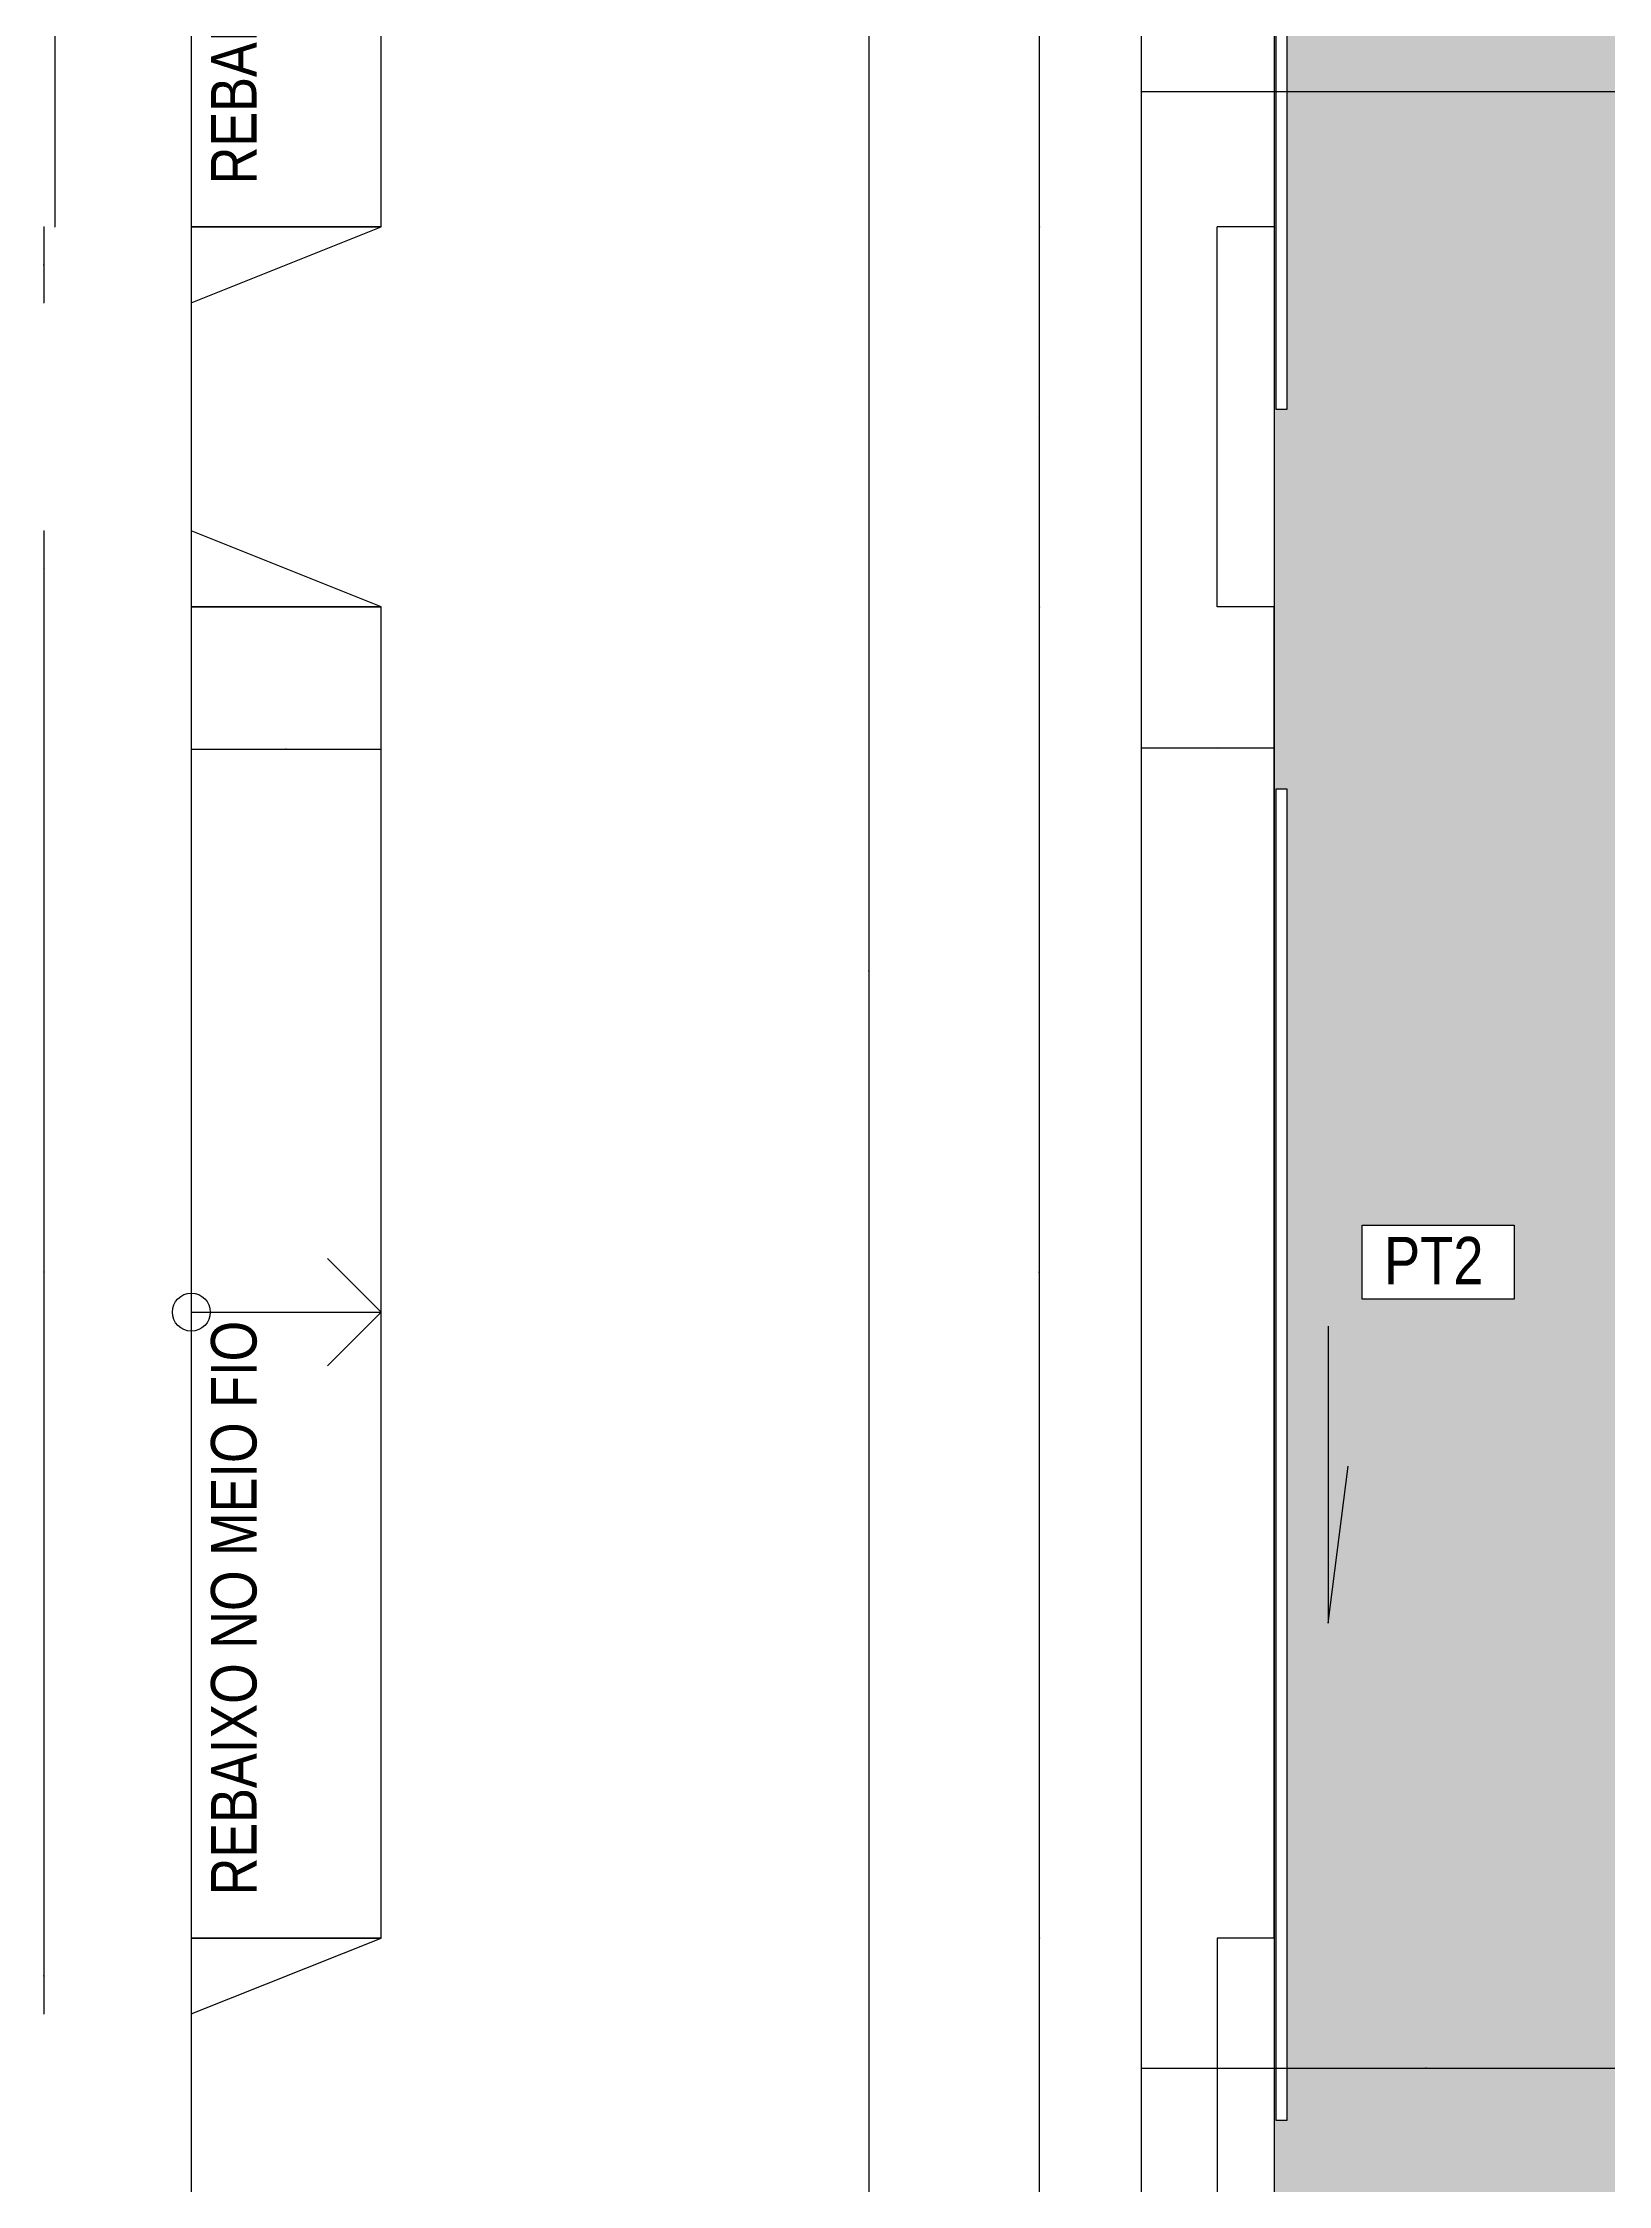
# Model space of a CAD drawing. Header units: millimetres. Extents: x -6300 to 1991, y -4770 to 4545.
# Drawn here: x -3009 to -2597, y 1157 to 1721 of the extents above; entities that cross this region are included whole.
import ezdxf
from ezdxf.enums import TextEntityAlignment as Align

# ---------------------------------------------------------------- set-up
doc = ezdxf.new("R2010")
doc.units = ezdxf.units.MM
doc.header["$LTSCALE"] = 20
doc.header["$MEASUREMENT"] = 0
doc.linetypes.add('CONTINU', pattern=[0])
doc.layers.get('0').update_dxf_attribs({"linetype": 'CONTINUOUS'})
doc.layers.get('DEFPOINTS').update_dxf_attribs({"linetype": 'CONTINUOUS'})
for name, color, linetype in [('COTA', 7, 'CONTINUOUS'), ('E-pen-m', 6, 'CONTINUOUS'), ('LAYER1', 7, 'CONTINUOUS'), ('LAYER7', 4, 'CONTINUOUS')]:
    doc.layers.add(name, color=color, linetype=linetype)
doc.layers.add('E-Pen-C', color=4, linetype='CONTINUOUS', lineweight=15)
doc.layers.add('E-Pen-G', color=3, linetype='CONTINUOUS', lineweight=30)
doc.styles.add('F2', font='ARIALN.TTF')
doc.dimstyles.new('DIMENSION-1', dxfattribs={"dimtxt": 0.145, "dimasz": 0.07, "dimexe": 1, "dimexo": 0, "dimgap": 0.12, "dimtad": 1, "dimzin": 7, "dimdsep": 46, "dimtxsty": 'F2', "dimblk1": 'TRACO', "dimblk2": 'TRACO', "dimsah": 1, "dimcen": 1, "dimse1": 1, "dimse2": 1, "dimclrd": 4, "dimclre": 256, "dimclrt": 4, "dimadec": 8, "dimazin": 0, "dimtfac": 1, "dimtix": 1, "dimtmove": 2, "dimatfit": 3, "dimldrblk": 'TRACO', "dimfxl": 1, "dimtolj": 1, "dimtzin": 0, "dimarcsym": 0})

# ---------------------------------------------------------------- blocks, each defined once
blk = doc.blocks.new('TRACO')
at = {"layer": 'E-Pen-C'}
for p, q in [((-1, 0), (1, 0)), ((0, 1), (0, -1))]:
    blk.add_line(p, q, dxfattribs=at)
at = {"layer": 'E-Pen-G'}
blk.add_line((-0.4, -0.4), (0.4, 0.4), dxfattribs=at)
blk = doc.blocks.new('*D1033')
at = {"color": 4, "lineweight": -2}
blk.add_line((-3008.51, 1592.79), (-3008.51, 1572.93), dxfattribs=at)
at = {"layer": 'DEFPOINTS', "color": 0}
for p in [(-2969.71, 1592.86), (-3008.51, 1572.86), (-2969.71, 1572.86)]:
    blk.add_point(p, dxfattribs=at)
at = {"color": 4, "lineweight": -2, "xscale": 0.07, "yscale": 0.07, "zscale": 0.07}
for p, rotation in [((-3008.51, 1592.86), 90), ((-3008.51, 1572.86), 270)]:
    blk.add_blockref('TRACO', p, dxfattribs=dict(at, rotation=rotation))
at = {"color": 4, "insert": (-3008.7, 1582.86), "char_height": 0.14, "attachment_point": 5, "rotation": 90, "style": 'F2'}
blk.add_mtext('\\A1;20.00', dxfattribs=at)
blk = doc.blocks.new('*D1034')
at = {"color": 4, "lineweight": -2}
blk.add_line((-3008.51, 1572.79), (-3008.51, 1222.57), dxfattribs=at)
at = {"layer": 'DEFPOINTS', "color": 0}
for p in [(-2969.71, 1572.86), (-3008.51, 1222.5), (-2969.71, 1222.5)]:
    blk.add_point(p, dxfattribs=at)
at = {"color": 4, "lineweight": -2, "xscale": 0.07, "yscale": 0.07, "zscale": 0.07}
for p, rotation in [((-3008.51, 1572.86), 90), ((-3008.51, 1222.5), 270)]:
    blk.add_blockref('TRACO', p, dxfattribs=dict(at, rotation=rotation))
at = {"color": 4, "insert": (-3008.7, 1397.68), "char_height": 0.14, "attachment_point": 5, "rotation": 90, "style": 'F2'}
blk.add_mtext('\\A1;350.37', dxfattribs=at)
blk = doc.blocks.new('*D1035')
at = {"color": 4, "lineweight": -2}
blk.add_line((-3008.51, 1222.43), (-3008.51, 1202.57), dxfattribs=at)
at = {"layer": 'DEFPOINTS', "color": 0}
for p in [(-2969.71, 1222.5), (-3008.51, 1202.5), (-2969.71, 1202.5)]:
    blk.add_point(p, dxfattribs=at)
at = {"color": 4, "lineweight": -2, "xscale": 0.07, "yscale": 0.07, "zscale": 0.07}
for p, rotation in [((-3008.51, 1222.5), 90), ((-3008.51, 1202.5), 270)]:
    blk.add_blockref('TRACO', p, dxfattribs=dict(at, rotation=rotation))
at = {"color": 4, "insert": (-3008.7, 1212.5), "char_height": 0.14, "attachment_point": 5, "rotation": 90, "style": 'F2'}
blk.add_mtext('\\A1;20.00', dxfattribs=at)
blk = doc.blocks.new('*D1036')
at = {"color": 4, "lineweight": -2}
blk.add_line((-2969.64, 1535.39), (-2919.78, 1535.39), dxfattribs=at)
at = {"layer": 'DEFPOINTS', "color": 0}
for p in [(-2969.71, 1572.86), (-2919.71, 1572.86), (-2919.71, 1535.39)]:
    blk.add_point(p, dxfattribs=at)
at = {"color": 4, "lineweight": -2, "xscale": 0.07, "yscale": 0.07, "zscale": 0.07, "rotation": 180}
blk.add_blockref('TRACO', (-2969.71, 1535.39), dxfattribs=at)
at = {"color": 4, "lineweight": -2, "xscale": 0.07, "yscale": 0.07, "zscale": 0.07}
blk.add_blockref('TRACO', (-2919.71, 1535.39), dxfattribs=at)
at = {"color": 4, "insert": (-2944.71, 1535.58), "char_height": 0.14, "attachment_point": 5, "style": 'F2'}
blk.add_mtext('\\A1;50.00', dxfattribs=at)
blk = doc.blocks.new('*D1038')
at = {"color": 4, "lineweight": -2}
blk.add_line((-3005.61, 1972.79), (-3005.61, 1672.93), dxfattribs=at)
at = {"layer": 'DEFPOINTS', "color": 0}
for p in [(-2969.71, 1972.86), (-3005.61, 1672.86), (-2969.71, 1672.86)]:
    blk.add_point(p, dxfattribs=at)
at = {"color": 4, "lineweight": -2, "xscale": 0.07, "yscale": 0.07, "zscale": 0.07}
for p, rotation in [((-3005.61, 1972.86), 90), ((-3005.61, 1672.86), 270)]:
    blk.add_blockref('TRACO', p, dxfattribs=dict(at, rotation=rotation))
at = {"color": 4, "insert": (-3005.8, 1822.86), "char_height": 0.14, "attachment_point": 5, "rotation": 90, "style": 'F2'}
blk.add_mtext('\\A1;300.00', dxfattribs=at)
blk = doc.blocks.new('*D1039')
at = {"color": 4, "lineweight": -2}
blk.add_line((-3008.51, 1672.79), (-3008.51, 1652.93), dxfattribs=at)
at = {"layer": 'DEFPOINTS', "color": 0}
for p in [(-2969.71, 1672.86), (-3008.51, 1652.86), (-2969.71, 1652.86)]:
    blk.add_point(p, dxfattribs=at)
at = {"color": 4, "lineweight": -2, "xscale": 0.07, "yscale": 0.07, "zscale": 0.07}
for p, rotation in [((-3008.51, 1672.86), 90), ((-3008.51, 1652.86), 270)]:
    blk.add_blockref('TRACO', p, dxfattribs=dict(at, rotation=rotation))
at = {"color": 4, "insert": (-3008.7, 1662.86), "char_height": 0.14, "attachment_point": 5, "rotation": 90, "style": 'F2'}
blk.add_mtext('\\A1;20.00', dxfattribs=at)
blk = doc.blocks.new('*D1050')
at = {"layer": 'COTA', "color": 4, "linetype": 'Continuous', "lineweight": -2}
blk.add_line((-2569.79, 1708.41), (-2719.64, 1708.41), dxfattribs=at)
at = {"layer": 'DEFPOINTS', "color": 0, "linetype": 'Continuous'}
for p in [(-2719.71, 1708.41), (-2569.72, 1677.02), (-2719.71, 1672.07, -179.76)]:
    blk.add_point(p, dxfattribs=at)
at = {"layer": 'COTA', "color": 4, "linetype": 'Continuous', "lineweight": -2, "xscale": 0.07, "yscale": 0.07, "zscale": 0.07, "rotation": 180}
blk.add_blockref('TRACO', (-2719.71, 1708.41), dxfattribs=at)
at = {"layer": 'COTA', "color": 4, "linetype": 'Continuous', "lineweight": -2, "xscale": 0.07, "yscale": 0.07, "zscale": 0.07}
blk.add_blockref('TRACO', (-2569.72, 1708.41), dxfattribs=at)
at = {"layer": 'COTA', "color": 4, "linetype": 'Continuous', "insert": (-2644.71, 1708.6), "char_height": 0.145, "attachment_point": 5, "style": 'F2'}
blk.add_mtext('\\A1;149.99', dxfattribs=at)
blk = doc.blocks.new('*D909')
at = {"layer": 'COTA', "color": 4, "linetype": 'Continuous', "lineweight": -2}
blk.add_line((-2746.43, 1079.57), (-2746.43, 1222.43), dxfattribs=at)
at = {"layer": 'DEFPOINTS', "color": 0, "linetype": 'Continuous'}
for p in [(-2746.43, 1222.5), (-2699.71, 1222.5, -134.39), (-2699.71, 1079.5, -134.39)]:
    blk.add_point(p, dxfattribs=at)
at = {"layer": 'COTA', "color": 4, "linetype": 'Continuous', "lineweight": -2, "xscale": 0.07, "yscale": 0.07, "zscale": 0.07}
for p, rotation in [((-2746.43, 1222.5), 90), ((-2746.43, 1079.5), 270)]:
    blk.add_blockref('TRACO', p, dxfattribs=dict(at, rotation=rotation))
at = {"layer": 'COTA', "color": 4, "linetype": 'Continuous', "insert": (-2746.63, 1151), "char_height": 0.145, "attachment_point": 5, "rotation": 90, "style": 'F2'}
blk.add_mtext('\\A1;143.00', dxfattribs=at)
blk = doc.blocks.new('*D910')
at = {"layer": 'COTA', "color": 4, "linetype": 'Continuous', "lineweight": -2}
blk.add_line((-2746.43, 1222.57), (-2746.43, 1572.79), dxfattribs=at)
at = {"layer": 'DEFPOINTS', "color": 0, "linetype": 'Continuous'}
for p in [(-2746.43, 1572.86), (-2699.71, 1572.86, -132.68), (-2699.71, 1222.5, -134.39)]:
    blk.add_point(p, dxfattribs=at)
at = {"layer": 'COTA', "color": 4, "linetype": 'Continuous', "lineweight": -2, "xscale": 0.07, "yscale": 0.07, "zscale": 0.07}
for p, rotation in [((-2746.43, 1572.86), 90), ((-2746.43, 1222.5), 270)]:
    blk.add_blockref('TRACO', p, dxfattribs=dict(at, rotation=rotation))
at = {"layer": 'COTA', "color": 4, "linetype": 'Continuous', "insert": (-2746.63, 1397.68), "char_height": 0.145, "attachment_point": 5, "rotation": 90, "style": 'F2'}
blk.add_mtext('\\A1;350.37', dxfattribs=at)
blk = doc.blocks.new('*D911')
at = {"layer": 'COTA', "color": 4, "linetype": 'Continuous', "lineweight": -2}
blk.add_line((-2746.43, 1572.93), (-2746.43, 1672.79), dxfattribs=at)
at = {"layer": 'DEFPOINTS', "color": 0, "linetype": 'Continuous'}
for p in [(-2746.43, 1672.86), (-2692.21, 1672.86, -132.68), (-2699.71, 1572.86, -132.68)]:
    blk.add_point(p, dxfattribs=at)
at = {"layer": 'COTA', "color": 4, "linetype": 'Continuous', "lineweight": -2, "xscale": 0.07, "yscale": 0.07, "zscale": 0.07}
for p, rotation in [((-2746.43, 1672.86), 90), ((-2746.43, 1572.86), 270)]:
    blk.add_blockref('TRACO', p, dxfattribs=dict(at, rotation=rotation))
at = {"layer": 'COTA', "color": 4, "linetype": 'Continuous', "insert": (-2746.63, 1622.86), "char_height": 0.145, "attachment_point": 5, "rotation": 90, "style": 'F2'}
blk.add_mtext('\\A1;100.00', dxfattribs=at)
blk = doc.blocks.new('*D912')
at = {"layer": 'COTA', "color": 4, "linetype": 'Continuous', "lineweight": -2}
blk.add_line((-2746.43, 1672.93), (-2746.43, 1972.79), dxfattribs=at)
at = {"layer": 'DEFPOINTS', "color": 0, "linetype": 'Continuous'}
for p in [(-2746.43, 1972.86), (-2719.71, 1972.86, -103.95), (-2692.21, 1672.86, -132.68)]:
    blk.add_point(p, dxfattribs=at)
at = {"layer": 'COTA', "color": 4, "linetype": 'Continuous', "lineweight": -2, "xscale": 0.07, "yscale": 0.07, "zscale": 0.07}
for p, rotation in [((-2746.43, 1972.86), 90), ((-2746.43, 1672.86), 270)]:
    blk.add_blockref('TRACO', p, dxfattribs=dict(at, rotation=rotation))
at = {"layer": 'COTA', "color": 4, "linetype": 'Continuous', "insert": (-2746.63, 1822.86), "char_height": 0.145, "attachment_point": 5, "rotation": 90, "style": 'F2'}
blk.add_mtext('\\A1;300.00', dxfattribs=at)
blk = doc.blocks.new('*D916')
at = {"layer": 'COTA', "color": 4, "linetype": 'Continuous', "lineweight": -2}
blk.add_line((-2791.36, 2527.02), (-2791.36, 427.16), dxfattribs=at)
at = {"layer": 'DEFPOINTS', "color": 0, "linetype": 'Continuous'}
for p in [(-2719.71, 2527.09, -182.96), (-2791.36, 427.09), (-2719.71, 427.09, -182.96)]:
    blk.add_point(p, dxfattribs=at)
at = {"layer": 'COTA', "color": 4, "linetype": 'Continuous', "lineweight": -2, "xscale": 0.07, "yscale": 0.07, "zscale": 0.07}
for p, rotation in [((-2791.36, 2527.09), 90), ((-2791.36, 427.09), 270)]:
    blk.add_blockref('TRACO', p, dxfattribs=dict(at, rotation=rotation))
at = {"layer": 'COTA', "color": 4, "linetype": 'Continuous', "insert": (-2791.55, 1477.09), "char_height": 0.145, "attachment_point": 5, "rotation": 90, "style": 'F2'}
blk.add_mtext('\\A1;2100.00', dxfattribs=at)
blk = doc.blocks.new('*D1001')
at = {"layer": 'COTA', "color": 4, "linetype": 'Continuous', "lineweight": -2}
blk.add_line((-2719.64, 1188.23), (-2569.78, 1188.23), dxfattribs=at)
at = {"layer": 'DEFPOINTS', "color": 0, "linetype": 'Continuous'}
for p in [(-2569.71, 1188.23), (-2719.71, 1181.81, 38), (-2569.71, 1181.82)]:
    blk.add_point(p, dxfattribs=at)
at = {"layer": 'COTA', "color": 4, "linetype": 'Continuous', "lineweight": -2, "xscale": 0.07, "yscale": 0.07, "zscale": 0.07, "rotation": 180}
blk.add_blockref('TRACO', (-2719.71, 1188.23), dxfattribs=at)
at = {"layer": 'COTA', "color": 4, "linetype": 'Continuous', "lineweight": -2, "xscale": 0.07, "yscale": 0.07, "zscale": 0.07}
blk.add_blockref('TRACO', (-2569.71, 1188.23), dxfattribs=at)
at = {"layer": 'COTA', "color": 4, "linetype": 'Continuous', "insert": (-2644.71, 1188.43), "char_height": 0.145, "attachment_point": 5, "style": 'F2'}
blk.add_mtext('\\A1;150.00', dxfattribs=at)
blk = doc.blocks.new('*D1002')
at = {"layer": 'COTA', "color": 4, "linetype": 'Continuous', "lineweight": -2}
blk.add_line((-2684.78, 1535.64), (-2699.64, 1535.64), dxfattribs=at)
at = {"layer": 'DEFPOINTS', "color": 0, "linetype": 'Continuous'}
for p in [(-2699.71, 1572.86, 10.2), (-2684.71, 1572.86, 10.2), (-2699.71, 1535.64)]:
    blk.add_point(p, dxfattribs=at)
at = {"layer": 'COTA', "color": 4, "linetype": 'Continuous', "lineweight": -2, "xscale": 0.07, "yscale": 0.07, "zscale": 0.07, "rotation": 180}
blk.add_blockref('TRACO', (-2699.71, 1535.64), dxfattribs=at)
at = {"layer": 'COTA', "color": 4, "linetype": 'Continuous', "lineweight": -2, "xscale": 0.07, "yscale": 0.07, "zscale": 0.07}
blk.add_blockref('TRACO', (-2684.71, 1535.64), dxfattribs=at)
at = {"layer": 'COTA', "color": 4, "linetype": 'Continuous', "insert": (-2692.21, 1535.83), "char_height": 0.145, "attachment_point": 5, "style": 'F2'}
blk.add_mtext('\\A1;15.00', dxfattribs=at)
blk = doc.blocks.new('*D1003')
at = {"layer": 'COTA', "color": 4, "linetype": 'Continuous', "lineweight": -2}
blk.add_line((-2699.78, 1535.64), (-2719.64, 1535.64), dxfattribs=at)
at = {"layer": 'DEFPOINTS', "color": 0, "linetype": 'Continuous'}
for p in [(-2719.71, 1590.53, 8.99), (-2699.71, 1572.86, 10.2), (-2719.71, 1535.64)]:
    blk.add_point(p, dxfattribs=at)
at = {"layer": 'COTA', "color": 4, "linetype": 'Continuous', "lineweight": -2, "xscale": 0.07, "yscale": 0.07, "zscale": 0.07, "rotation": 180}
blk.add_blockref('TRACO', (-2719.71, 1535.64), dxfattribs=at)
at = {"layer": 'COTA', "color": 4, "linetype": 'Continuous', "lineweight": -2, "xscale": 0.07, "yscale": 0.07, "zscale": 0.07}
blk.add_blockref('TRACO', (-2699.71, 1535.64), dxfattribs=at)
at = {"layer": 'COTA', "color": 4, "linetype": 'Continuous', "insert": (-2709.71, 1535.83), "char_height": 0.145, "attachment_point": 5, "style": 'F2'}
blk.add_mtext('\\A1;20.00', dxfattribs=at)

msp = doc.modelspace()

# ---------------------------------------------------------------- hatches: boundary and pattern name
at = {"layer": 'COTA', "linetype": 'Continuous'}
h = msp.add_hatch(dxfattribs=at)
h.set_pattern_fill('PATIO3', color=8, scale=60, style=0, pattern_type=2)
h.set_pattern_definition([(243.4349, (-158282.17, -2256.25), (60.0000786, 59.9999495), [20.1246, -114.03948]), (153.4349, (-158270.17, -2262.25), (59.9999495, -60.0000786), [13.41642, -120.74766]), (153.4349, (-158255.17, -2262.25), (59.9999495, -60.0000786), [13.41642, -120.74766]), (243.4349, (-158267.17, -2256.25), (60.0000786, 59.9999495), [6.70818, -127.4559]), (153.4349, (-158240.17, -2262.25), (59.9999495, -60.0000786), [13.41642, -120.74766]), (243.4349, (-158252.17, -2256.25), (60.0000786, 59.9999495), [13.41642, -120.74766]), (158.1986, (-158234.171, -2257.45), (-180.0000164, 59.9999946), [3.23112, -319.87878]), (243.4349, (-158237.17, -2256.25), (60.0000786, 59.9999495), [6.70818, -127.4559]), (154.9831, (-158234.171, -2272.4496), (-779.99997481, 360.000110015), [9.93174, -983.24496]), (63.4349, (-158252.17, -2286.25), (-60.0000786, -59.9999495), [20.1246, -114.03948]), (153.4349, (-158246.17, -2274.25), (59.9999495, -60.0000786), [13.41642, -120.74766]), (63.4349, (-158267.17, -2286.25), (-60.0000786, -59.9999495), [6.70818, -127.4559]), (153.4349, (-158261.17, -2274.25), (59.9999495, -60.0000786), [13.41642, -120.74766]), (153.4349, (-158276.17, -2274.25), (59.9999495, -60.0000786), [13.41642, -120.74766]), (63.4349, (-158282.17, -2286.25), (-60.0000786, -59.9999495), [20.1246, -114.03948]), (63.4349, (-158243.17, -2298.25), (-60.0000786, -59.9999495), [20.1246, -114.03948]), (153.4349, (-158237.17, -2286.25), (59.9999495, -60.0000786), [13.41642, -120.74766]), (153.4349, (-158252.17, -2286.25), (59.9999495, -60.0000786), [13.41642, -120.74766]), (63.4349, (-158273.17, -2298.25), (-60.0000786, -59.9999495), [13.41642, -120.74766]), (153.4349, (-158267.17, -2286.25), (59.9999495, -60.0000786), [13.41642, -120.74766]), (153.4349, (-158282.17, -2286.25), (59.9999495, -60.0000786), [13.41642, -120.74766]), (63.4349, (-158294.17, -2310.25), (-60.0000786, -59.9999495), [20.1246, -114.03948]), (153.4349, (-158234.17, -2295.25), (59.9999495, -60.0000786), [6.70818, -127.4559]), (153.4349, (-158243.17, -2298.25), (59.9999495, -60.0000786), [13.41642, -120.74766]), (153.4349, (-158258.17, -2298.25), (59.9999495, -60.0000786), [13.41642, -120.74766]), (153.4349, (-158273.17, -2298.25), (59.9999495, -60.0000786), [13.41642, -120.74766]), (153.4349, (-158288.17, -2298.25), (59.9999495, -60.0000786), [6.70818, -127.4559]), (153.4349, (-158234.17, -2310.25), (59.9999495, -60.0000786), [13.41642, -120.74766]), (63.4349, (-158252.17, -2316.25), (-60.0000786, -59.9999495), [13.41642, -120.74766]), (153.4349, (-158249.17, -2310.25), (59.9999495, -60.0000786), [13.41642, -120.74766]), (243.4349, (-158276.17, -2304.25), (60.0000786, 59.9999495), [13.41642, -120.74766]), (153.4349, (-158264.17, -2310.25), (59.9999495, -60.0000786), [13.41642, -120.74766]), (153.4349, (-158279.17, -2310.25), (59.9999495, -60.0000786), [13.41642, -120.74766]), (154.9831, (-158285.171, -2262.2496), (-779.99997481, 360.000110015), [9.93174, -983.24496]), (158.1986, (-158291.171, -2274.25), (-180.0000164, 59.9999946), [3.23112, -319.87878]), (243.4349, (-158255.17, -2292.25), (60.0000786, 59.9999495), [20.1246, -114.03948]), (63.4349, (-158261.17, -2274.25), (-60.0000786, -59.9999495), [6.70818, -127.4559])])
h.paths.add_polyline_path([(-2684.708, 1102.092), (-2569.31, 1101.985), (-2569.708, 1102.092), (-2569.718, 1677.02), (-1149.708, 1677.02), (-1149.708, 1792.092), (-1149.708, 2162.092), (-1513.283, 2162.092), (-1516.936, 2122.092), (-1527.283, 2085.775), (-1547.63, 2054.921), (-1580.967, 2021.672), (-1616.68, 2001.062), (-1653.909, 1990.062), (-1676.688, 1987.862), (-2684.708, 1987.862)])
h.paths.add_polyline_path([(-1778.299, 1778.429), (-1730.365, 1750.841), (-1492.577, 1756.207), (-1372.476, 1759.002), (-1336.859, 1769.308), (-1324.644, 1838.184), (-1325.813, 1885.485), (-1336.112, 1917.891), (-1347.614, 1935.217), (-1426.348, 1943.526), (-1653.57, 1946.435), (-1719.591, 1942.887), (-1781.491, 1928.754), (-1785.903, 1894.964), (-1785.833, 1795.787), (-1781.029, 1779.006)], flags=16)
h.paths.add_polyline_path([(-2014.328, 1810.448), (-2014.328, 1814.18), (-2015.756, 1813.896), (-2016.967, 1813.087)], flags=24)
h.paths.add_polyline_path([(-2014.328, 1810.448), (-2016.967, 1813.087), (-2017.776, 1811.876), (-2018.061, 1810.448)], flags=24)
h.paths.add_polyline_path([(-2014.328, 1810.448), (-2010.596, 1810.448), (-2010.88, 1809.019), (-2011.689, 1807.809)], flags=24)
h.paths.add_polyline_path([(-2014.328, 1810.448), (-2011.689, 1807.809), (-2012.9, 1806.999), (-2014.328, 1806.715)], flags=24)
edge = h.paths.add_edge_path(flags=16)
edge.add_line((-2014.328, 1802.983), (-2014.328, 1817.913))
edge = h.paths.add_edge_path(flags=16)
edge.add_arc((-2014.328, 1810.448), 3.732, 0, 360)
edge = h.paths.add_edge_path(flags=16)
edge.add_line((-2021.793, 1810.448), (-1986.681, 1810.448))
h.paths.add_polyline_path([(-2011.361, 1809.559), (-1979.24, 1809.559), (-1979.24, 1827.587), (-2011.361, 1827.587)], flags=24)
h.paths.add_polyline_path([(-2048.842, 1847.862), (-1941.943, 1847.862), (-1941.943, 1870.493), (-2048.842, 1870.493)], flags=24)
h.paths.add_polyline_path([(-2029.499, 1826.797), (-1961.286, 1826.797), (-1961.286, 1846.512), (-2029.499, 1846.512)], flags=24)
h.paths.add_polyline_path([(-2582.402, 1778.433), (-2534.468, 1750.844), (-2296.68, 1756.211), (-2176.579, 1759.005), (-2140.962, 1769.311), (-2128.748, 1838.187), (-2129.916, 1885.488), (-2140.215, 1917.894), (-2151.717, 1935.22), (-2230.452, 1943.529), (-2457.673, 1946.438), (-2523.695, 1942.891), (-2585.594, 1928.758), (-2590.007, 1894.967), (-2589.936, 1795.79), (-2585.132, 1779.009)], flags=16)
h.paths.add_polyline_path([(-2661.5, 1826.498), (-2621.471, 1826.498), (-2621.471, 1807.031), (-2661.5, 1807.031)], flags=16)
h.paths.add_polyline_path([(-2681.202, 1624.916), (-2681.202, 1924.916), (-2684.202, 1924.916), (-2684.202, 1624.916)], flags=16)
h.paths.add_polyline_path([(-2681.202, 1174.551), (-2681.202, 1524.916), (-2684.202, 1524.916), (-2684.202, 1174.551)], flags=16)
h.paths.add_polyline_path([(-2661.5, 1410.113), (-2621.471, 1410.113), (-2621.471, 1390.647), (-2661.5, 1390.647)], flags=16)
h.paths.add_polyline_path([(-2039.604, 1766.94), (-1931.699, 1766.94), (-1931.699, 1787.383), (-2039.604, 1787.383)], flags=24)
h.paths.add_polyline_path([(-2052.038, 1783.721), (-1906.714, 1783.721), (-1906.714, 1800.043), (-2052.038, 1800.043)], flags=24)
h.paths.add_polyline_path([(-1904.932, 1708.452), (-1904.351, 1708.452), (-1904.351, 1708.754), (-1904.932, 1708.754)], flags=24)
h.paths.add_polyline_path([(-1853.634, 1832.344), (-1853.634, 1832.924), (-1853.936, 1832.924), (-1853.936, 1832.344)], flags=24)
h.paths.add_polyline_path([(-2244.992, 1708.452), (-2244.411, 1708.452), (-2244.411, 1708.754), (-2244.992, 1708.754)], flags=24)
h.paths.add_polyline_path([(-2059.95, 1708.452), (-2059.462, 1708.452), (-2059.462, 1708.754), (-2059.95, 1708.754)], flags=24)
h.paths.add_polyline_path([(-1749.82, 1708.452), (-1749.332, 1708.452), (-1749.332, 1708.754), (-1749.82, 1708.754)], flags=24)
h.paths.add_polyline_path([(-1597.42, 1708.452), (-1596.839, 1708.452), (-1596.839, 1708.754), (-1597.42, 1708.754)], flags=24)
h.paths.add_polyline_path([(-1444.927, 1708.452), (-1444.438, 1708.452), (-1444.438, 1708.754), (-1444.927, 1708.754)], flags=24)
h.paths.add_polyline_path([(-1292.485, 1708.452), (-1291.904, 1708.452), (-1291.904, 1708.754), (-1292.485, 1708.754)], flags=24)
h.paths.add_polyline_path([(-1203.184, 1734.297), (-1203.184, 1734.877), (-1203.486, 1734.877), (-1203.486, 1734.297)], flags=24)
h.paths.add_polyline_path([(-2645.009, 1708.452), (-2644.428, 1708.452), (-2644.428, 1708.754), (-2645.009, 1708.754)], flags=24)
h.paths.add_polyline_path([(-2520.014, 1708.452), (-2519.433, 1708.452), (-2519.433, 1708.754), (-2520.014, 1708.754)], flags=24)
h.paths.add_polyline_path([(-2444.963, 1708.452), (-2444.474, 1708.452), (-2444.474, 1708.754), (-2444.963, 1708.754)], flags=24)
h.paths.add_polyline_path([(-1163.562, 2085.822), (-1163.002, 2085.822), (-1163.002, 2086.113), (-1163.562, 2086.113)], flags=24)
h.paths.add_polyline_path([(-1280.185, 2085.822), (-1279.714, 2085.822), (-1279.714, 2086.113), (-1280.185, 2086.113)], flags=24)
h.paths.add_polyline_path([(-1389.402, 2085.822), (-1388.841, 2085.822), (-1388.841, 2086.113), (-1389.402, 2086.113)], flags=24)
h.paths.add_polyline_path([(-1498.518, 2085.822), (-1498.047, 2085.822), (-1498.047, 2086.113), (-1498.518, 2086.113)], flags=24)
h.paths.add_polyline_path([(-1275.216, 2120.576), (-1097.316, 2120.576), (-1097.316, 2147.797), (-1275.216, 2147.797)], flags=9)
h.paths.add_polyline_path([(-2587.139, 1389.302), (-2587.139, 1389.883), (-2587.441, 1389.883), (-2587.441, 1389.302)], flags=24)

# ---------------------------------------------------------------- linework, layer by layer
at = {"color": 7, "linetype": 'CONTINU'}
msp.add_line((-2969.708, 1387.241, -23.457), (-2919.708, 1387.241), dxfattribs=at)
at = {"color": 7, "elevation": 2.732}
msp.add_lwpolyline([(-2681.202, 1624.916), (-2681.202, 1924.916), (-2684.202, 1924.916), (-2684.202, 1624.916)], close=True, dxfattribs=at)
at = {"color": 7}
msp.add_lwpolyline([(-2681.202, 1174.551), (-2681.202, 1524.916), (-2684.202, 1524.916), (-2684.202, 1174.551)], close=True, dxfattribs=at)
at = {"color": 6}
msp.add_lwpolyline([(-2661.5, 1410.113), (-2621.471, 1410.113), (-2621.471, 1390.647), (-2661.5, 1390.647)], close=True, dxfattribs=at)
at = {"color": 7}
msp.add_lwpolyline([(-2670.484, 1383.542), (-2670.484, 1305.324), (-2665.194, 1346.66)], dxfattribs=at)
msp.add_circle((-2969.708, 1387.241, -23.457), 4.989, dxfattribs=at)
at = {"layer": 'COTA', "color": 8, "linetype": 'Continuous'}
msp.add_line((-2684.708, 1972.862, 50.276), (-2684.708, 1672.862, 50.276), dxfattribs=at)
at = {"layer": 'COTA', "color": 5, "linetype": 'Continuous'}
for p, q in [((-2684.708, 1672.862, 50.276), (-2699.708, 1672.862, 50.276)), ((-2684.708, 1672.862, 50.276), (-2684.708, 1572.862, 10.201)), ((-2684.708, 1572.862, 50.276), (-2699.708, 1572.862, 50.276)), ((-2684.708, 1222.497, 48.576), (-2699.708, 1222.497, 48.576)), ((-2699.708, 1222.497), (-2699.708, 1079.497)), ((-2684.708, 1222.497), (-2684.708, 1079.497, 48.576))]:
    msp.add_line(p, q, dxfattribs=at)
at = {"layer": 'COTA', "color": 8, "linetype": 'Continuous'}
msp.add_lwpolyline([(-2684.708, 1102.092), (-2569.31, 1101.985), (-2569.708, 1102.092), (-2569.718, 1677.02), (-1149.708, 1677.02), (-1149.708, 1792.092), (-1149.708, 2162.092), (-1513.283, 2162.092), (-1516.936, 2122.092), (-1527.283, 2085.775), (-1547.63, 2054.921), (-1580.967, 2021.672), (-1616.68, 2001.062), (-1653.909, 1990.062), (-1676.688, 1987.862), (-2684.708, 1987.862), (-2684.708, 1102.092)], dxfattribs=at)
at = {"layer": 'E-pen-m', "color": 7}
for q in [(-2933.85, 1401.383), (-2933.85, 1373.099)]:
    msp.add_line((-2919.708, 1387.241), q, dxfattribs=at)
at = {"layer": 'LAYER7', "color": 8, "linetype": 'Continuous'}
for p, q in [((-2969.708, 2527.092), (-2969.708, 427.092)), ((-2719.708, 1972.862, -18.145), (-2719.708, 979.497, 52.365)), ((-2684.708, 1222.497), (-2684.708, 1572.862, 10.201))]:
    msp.add_line(p, q, dxfattribs=at)
at = {"layer": 'LAYER7', "color": 5, "linetype": 'Continuous'}
msp.add_line((-2699.708, 1572.862, 10.201), (-2699.708, 1672.862, 12.934), dxfattribs=at)
at = {"layer": 'LAYER7', "color": 8, "linetype": 'Continuous'}
for points in [[(-2969.708, 1652.862), (-2919.708, 1672.862), (-2969.708, 1672.862), (-2919.708, 1672.862), (-2919.708, 1972.862), (-2969.708, 1972.862), (-2919.708, 1972.862), (-2969.708, 1992.862)], [(-2969.708, 1202.497), (-2919.708, 1222.497), (-2969.708, 1222.497), (-2919.708, 1222.497), (-2919.708, 1572.862), (-2969.708, 1572.862), (-2919.708, 1572.862), (-2969.708, 1592.862)]]:
    msp.add_lwpolyline(points, dxfattribs=at)

# ---------------------------------------------------------------- texts
at = {"color": 4, "style": 'F2'}
for p in [(-2952.54, 1684.077), (-2952.54, 1233.711)]:
    msp.add_text('REBAIXO NO MEIO FIO', height=12, rotation=90, dxfattribs=at).set_placement(p)
at = {"layer": 'LAYER1', "color": 6, "linetype": 'Continuous', "style": 'F2'}
msp.add_text('PT2', height=12.4603, dxfattribs=at).set_placement((-2655.746, 1407.035), align=Align.TOP_LEFT)

# ---------------------------------------------------------------- dimensions: what is measured, and where the dimension line sits
at = {"color": 8}
for base, p1, p2, picture, middle in [((-3005.613, 1672.862), (-2969.708, 1972.862), (-2969.708, 1672.862), '*D1038', (-3005.804, 1822.862)), ((-3008.508, 1652.862), (-2969.708, 1672.862), (-2969.708, 1652.862), '*D1039', (-3008.7, 1662.862)), ((-3008.508, 1572.862), (-2969.708, 1592.862), (-2969.708, 1572.862), '*D1033', (-3008.7, 1582.862)), ((-3008.5083, 1222.4967), (-2969.7078, 1572.862), (-2969.7078, 1222.4967), '*D1034', (-3008.6998, 1397.6793)), ((-3008.508, 1202.497), (-2969.708, 1222.497), (-2969.708, 1202.497), '*D1035', (-3008.7, 1212.497))]:
    dim = msp.add_linear_dim(base=base, p1=p1, p2=p2, angle=270, dimstyle='DIMENSION-1', override={"dimtxt": 0.14, "dimfxl": 0.5, "dimfxlon": 1}, dxfattribs=at)
    dim.commit()
    dim.dimension.update_dxf_attribs({"geometry": picture, "text_midpoint": middle})
dim = msp.add_linear_dim(base=(-2919.708, 1535.386), p1=(-2969.708, 1572.862), p2=(-2919.708, 1572.862), dimstyle='DIMENSION-1', override={"dimtxt": 0.14, "dimfxl": 0.5, "dimfxlon": 1}, dxfattribs=at)
dim.commit()
dim.dimension.update_dxf_attribs({"geometry": '*D1036', "text_midpoint": (-2944.708, 1535.578)})
at = {"layer": 'COTA', "color": 7, "linetype": 'Continuous'}
for base, p1, p2, picture, middle in [((-2791.358, 427.092, 182.961), (-2719.708, 2527.092), (-2719.708, 427.092), '*D916', (-2791.552, 1477.092, 182.961)), ((-2746.433, 1972.862, 182.961), (-2692.208, 1672.862, 50.276), (-2719.708, 1972.862, 79.007), '*D912', (-2746.627, 1822.862, 182.961)), ((-2746.433, 1672.862, 182.961), (-2699.708, 1572.862, 50.276), (-2692.208, 1672.862, 50.276), '*D911', (-2746.627, 1622.862, 182.961)), ((-2746.4334, 1572.862, 182.9611), (-2699.7078, 1222.4967, 48.5757), (-2699.7078, 1572.862, 50.2762), '*D910', (-2746.6274, 1397.6793, 182.9611)), ((-2746.433, 1222.497, 182.961), (-2699.708, 1079.497, 48.576), (-2699.708, 1222.497, 48.576), '*D909', (-2746.627, 1150.997, 182.961))]:
    dim = msp.add_linear_dim(base=base, p1=p1, p2=p2, angle=90, dimstyle='DIMENSION-1', override={"dimfxl": 0.06}, dxfattribs=at)
    dim.commit()
    dim.dimension.update_dxf_attribs({"geometry": picture, "text_midpoint": middle})
for base, p1, p2, override, picture, middle in [((-2719.708, 1708.408, 182.961), (-2569.718, 1677.02, 182.961), (-2719.708, 1672.072, 3.205), {"dimfxl": 0.06}, '*D1050', (-2644.713, 1708.602, 182.961)), ((-2719.708, 1535.64), (-2699.708, 1572.862, 10.201), (-2719.708, 1590.528, 8.993), {"dimadec": 0, "dimfxl": 0.06}, '*D1003', (-2709.708, 1535.834)), ((-2699.708, 1535.64), (-2684.708, 1572.862, 10.201), (-2699.708, 1572.862, 10.201), {"dimadec": 0, "dimfxl": 0.06}, '*D1002', (-2692.208, 1535.834)), ((-2569.709, 1188.232), (-2719.708, 1181.813, 38.004), (-2569.709, 1181.816), {"dimadec": 0, "dimfxl": 0.06}, '*D1001', (-2644.709, 1188.426))]:
    dim = msp.add_linear_dim(base=base, p1=p1, p2=p2, dimstyle='DIMENSION-1', override=override, dxfattribs=at)
    dim.commit()
    dim.dimension.update_dxf_attribs({"geometry": picture, "text_midpoint": middle})

doc.saveas('drawing.dxf')
